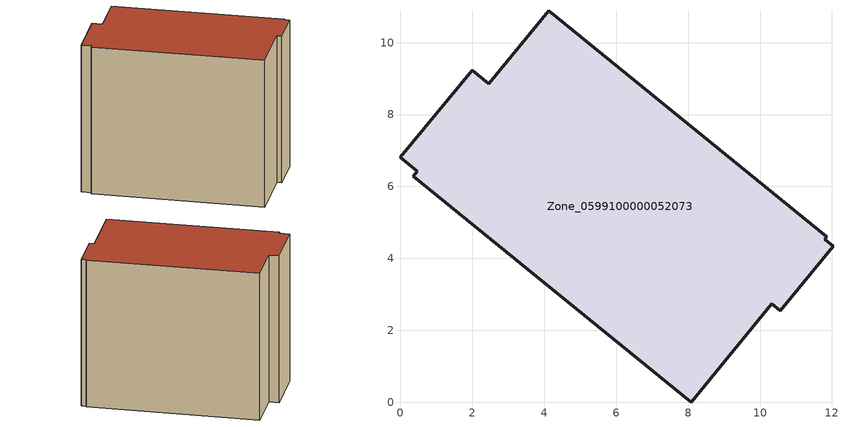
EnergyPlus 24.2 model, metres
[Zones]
Zone_0599100000052073
 floor ground (C_G): 4.12,10.89 11.86,4.6 11.8,4.53 12.03,4.34 10.56,2.55 10.33,2.74 8.09,0 0.36,6.29 0.47,6.43 0,6.81 1.99,9.24 2.46,8.86 z0
 wall outside (C_F): 8.09,0 10.33,2.74 10.56,2.55 12.03,4.34 11.8,4.53 11.86,4.6 4.12,10.89 2.46,8.86 1.99,9.24 0,6.81 0.47,6.43 0.36,6.29 8.09,0 z0:9.03
 roof outside (C_R): 0.47,6.43 0.36,6.29 8.09,0 10.33,2.74 10.56,2.55 12.03,4.34 11.8,4.53 11.86,4.6 4.12,10.89 2.46,8.86 1.99,9.24 0,6.81 z9.03
[BUILDING]
Pand.0599100000052073: North Axis=0; Terrain=City; Loads Convergence Tolerance Value=0.04; Temperature Convergence Tolerance Value=0.4; Solar Distribution=FullExterior; Maximum Number of Warmup Days=25; Minimum Number of Warmup Days=1
[Site:Location]
Rotterdam.The.Hague.AP_ZH_NLD Design_Conditions: Latitude=51.96; Longitude=4.45; Time Zone=1; Elevation=-4.5
[SITE:GROUNDTEMPERATURE:BUILDINGSURFACE]
18, 18, 18, 18, 18, 18, 18, 18, 18, 18, 18, 18
[MATERIAL] Thermal Absorptance=0.9; Solar Absorptance=0.7; Visible Absorptance=0.7
Name | Roughness | Thickness | Conductivity | Density | Specific Heat
G.TI.1946-1964 | MediumSmooth | 0.15 | 1 | 540 | 1210
F.TI.1946-1964 | Rough | 0.3 | 0.857143 | 1920 | 840
R.TI.1946-1964 | MediumRough | 0.2 | 0.277778 | 1500 | 1000
[CONSTRUCTION]
C_G: G.TI.1946-1964
C_F: F.TI.1946-1964
C_R: R.TI.1946-1964
[ZONE]
Zone_0599100000052073: Type=1; Multiplier=1; Ceiling Height=Autocalculate; Volume=Autocalculate; Floor Area=autocalculate; Part of Total Floor Area=Yes
[ZONEINFILTRATION:DESIGNFLOWRATE]
Infil_Zone_0599100000052073: Zone or ZoneList or Space or SpaceList=Zone_0599100000052073; Schedule=AlwaysOn; Design Flow Rate Calculation Method=Flow/Area; Flow Rate per Floor Area=0.003; Constant Term Coefficient=1; Temperature Term Coefficient=0; Velocity Term Coefficient=0; Velocity Squared Term Coefficient=0
[HVACTEMPLATE:ZONE:IDEALLOADSAIRSYSTEM]
Zone_0599100000052073: Maximum Heating Supply Air Temperature=50; Minimum Cooling Supply Air Temperature=13; Maximum Heating Supply Air Humidity Ratio=0.0156; Minimum Cooling Supply Air Humidity Ratio=0.0077; Heating Limit=NoLimit; Cooling Limit=NoLimit; Dehumidification Control Type=ConstantSensibleHeatRatio; Cooling Sensible Heat Ratio=0.7; Dehumidification Setpoint=60; Humidification Control Type=None; Humidification Setpoint=30; Outdoor Air Method=None; Outdoor Air Flow Rate per Person=0.00944; Outdoor Air Flow Rate per Zone Floor Area=0; Outdoor Air Flow Rate per Zone=0; Demand Controlled Ventilation Type=None; Outdoor Air Economizer Type=NoEconomizer; Heat Recovery Type=None; Sensible Heat Recovery Effectiveness=0.7; Latent Heat Recovery Effectiveness=0.65
[ZONECONTROL:THERMOSTAT]
ThermostatControl_Zone_0599100000052073: Zone or ZoneList=Zone_0599100000052073; Control Type Schedule=DualSetpointControlType; Control 1=Thermostat_Zone_0599100000052073; Temperature Difference Between Cutout And Setpoint=0
[THERMOSTATSETPOINT:DUALSETPOINT]
Thermostat_Zone_0599100000052073: Heating Setpoint Temperature Schedule=HeatingSetpoint_Zone_0599100000052073; Cooling Setpoint Temperature Schedule=CoolingSetpoint_Zone_0599100000052073
[SCHEDULE:COMPACT]
HeatingSetpoint_Zone_0599100000052073: Through: 12/31, For: AllDays, Until: 24:00, 21
CoolingSetpoint_Zone_0599100000052073: Through: 12/31, For: AllDays, Until: 24:00, 24
DualSetpointControlType: Through: 12/31, For: AllDays, Until: 24:00, 4
AlwaysOn: Through: 12/31, For: AllDays, Until: 24:00, 1
